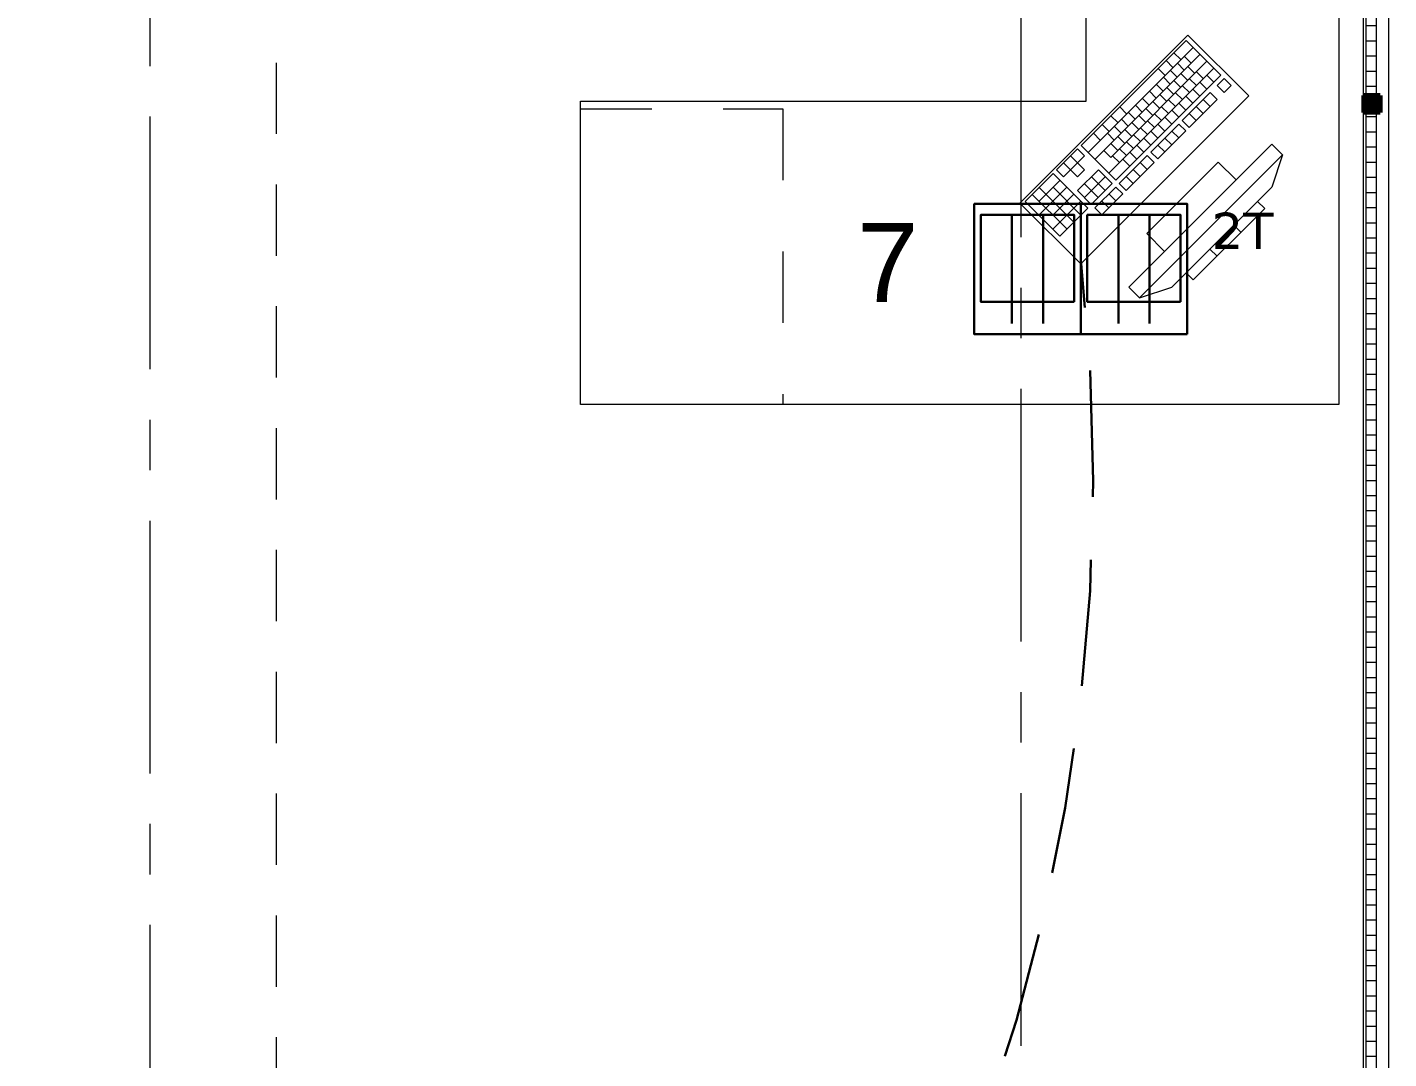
# Model space of a CAD drawing. Header units: inches. Extents: x -19 to 5698, y -728 to 92.
# Drawn here: x 314.577 to 317.27, y 36.085 to 38.127 of the extents above; entities that cross this region are included whole.
import ezdxf

# ---------------------------------------------------------------- set-up
doc = ezdxf.new("R2010")
doc.units = ezdxf.units.IN
doc.header["$MEASUREMENT"] = 0
doc.set_wipeout_variables(frame=1)
for name, pattern in [('HIDDEN', [0.375, 0.25, -0.125]), ('Hidden Line', [0.195611, 0.141111, -0.0545]), ('Punto & Raya', [0.65, 0.5, -0.075, 0, -0.075]), ('Rayas', [0.282222, 0.141111, -0.141111]), ('Wipeout_Contour', [1, 0, -1])]:
    doc.linetypes.add(name, pattern=pattern)
doc.layers.get('0').update_dxf_attribs({"color": 61})
doc.layers.add('00 conduct tomacorr', color=120, linetype='HIDDEN', lineweight=30)
doc.layers.add('00 IE LUZ EMERGENCIA', color=253, linetype='Continuous', lineweight=0)
for name, color, linetype in [('02 _ ARQ _ ALB _ Ejes Generales', 251, 'Continuous'), ('02 _ ARQ _ ZON _ Espacio.3D', 7, 'Continuous'), ('08 _ STR _ EXT _ 09 Vigas', 251, 'Continuous'), ('Acabado - Muros', 7, 'Continuous'), ('Interior - Mobiliario', 7, 'Continuous'), ('Marcador - Secciones', 7, 'Continuous')]:
    doc.layers.add(name, color=color, linetype=linetype)
doc.styles.add('Annotative', font='arial.ttf')
pattern_1 = [(0, (277.50006, 1e-08), (0, 0.030000001), [])]

# ---------------------------------------------------------------- blocks, each defined once
blk = doc.blocks.new('CAJA POP UP 6 MODULOS')
at = {"layer": '00 conduct tomacorr', "linetype": 'Continuous'}
for p, q in [((-0.095, -0.165), (-0.095, -0.0151)), ((-0.052, -0.165), (-0.052, -0.0151)), ((0.052, -0.165), (0.052, -0.0151)), ((0.095, -0.165), (0.095, -0.0151)), ((0, -0.165), (0, -0.18))]:
    blk.add_line(p, q, dxfattribs=at)
for points in [[(-0.147, 0), (0.147, 0), (0.147, -0.18), (-0.147, -0.18)], [(0, 0), (0.147, 0), (0.147, -0.18), (0, -0.18)]]:
    blk.add_lwpolyline(points, close=True, dxfattribs=at)
for points in [[(-0.138, -0.045), (-0.009, -0.045), (-0.009, -0.165), (-0.138, -0.165), (-0.138, -0.045)], [(0.009, -0.045), (0.138, -0.045), (0.138, -0.165), (0.009, -0.165), (0.009, -0.045)]]:
    blk.add_lwpolyline(points, dxfattribs=at)
at = {"color": 1, "insert": (-0.1807, -0.168), "char_height": 0.05, "attachment_point": 1, "rotation": 180}
blk.add_mtext_dynamic_manual_height_columns('{\\fVerdana|b0|i0|c0|p34;2T}', width=0.000481, gutter_width=0.1561, heights=[0], dxfattribs=at)

msp = doc.modelspace()

# ---------------------------------------------------------------- linework, layer by layer
at = {"layer": '00 conduct tomacorr'}
msp.add_arc((312.8448, 37.2305, -0.0007), 3.8406, 314.7477, 6.5191, dxfattribs=at)
at = {"layer": '02 _ ARQ _ ALB _ Ejes Generales', "color": 251, "linetype": 'Punto & Raya', "lineweight": 13, "true_color": 0x636466}
msp.add_line((314.82, 3.05), (314.82, 44.9), dxfattribs=at)
at = {"layer": '02 _ ARQ _ ZON _ Espacio.3D', "color": 254, "linetype": 'Continuous', "lineweight": 0, "flags": 128}
msp.add_lwpolyline([(314.57, 30.6), (315.07, 30.6), (315.0697, 29.75), (317.22, 29.75), (317.22, 39.75), (315.8048, 39.75), (315.8037, 39.4), (315.07, 39.4), (315.07, 39), (314.57, 39)], dxfattribs=at)
at = {"layer": '08 _ STR _ EXT _ 09 Vigas', "color": 251, "linetype": 'Hidden Line', "lineweight": 13, "true_color": 0x636466}
msp.add_line((315.07, 30.2), (315.07, 39.4), dxfattribs=at)
at = {"layer": 'Interior - Mobiliario', "color": 175, "linetype": 'Continuous', "lineweight": 13}
for p, q in [((316.8692, 38.1007), (316.6615, 37.893)), ((316.8829, 38.087), (316.6752, 37.8792)), ((316.9378, 38.0321), (316.8692, 38.1007)), ((316.8966, 38.0732), (316.6889, 37.8655)), ((316.9103, 38.0595), (316.7199, 37.8691)), ((316.8294, 38.0609), (316.8431, 38.0471)), ((316.845, 38.0764), (316.8587, 38.0627)), ((316.8656, 38.0696), (316.8793, 38.0559)), ((316.9241, 38.0458), (316.7163, 37.8381)), ((316.7301, 37.8244), (316.9378, 38.0321)), ((316.8138, 38.0453), (316.8275, 38.0316)), ((316.8379, 38.042), (316.8516, 38.0282)), ((316.8518, 38.0558), (316.8655, 38.0421)), ((316.8586, 38.0352), (316.8723, 38.0215)), ((316.8724, 38.049), (316.8861, 38.0353)), ((316.8896, 38.0388), (316.9033, 38.025)), ((316.9102, 38.032), (316.9239, 38.0183)), ((316.8102, 38.0143), (316.8239, 38.0005)), ((316.8241, 38.0281), (316.8378, 38.0144)), ((316.8309, 38.0075), (316.8446, 37.9938)), ((316.8447, 38.0213), (316.8584, 38.0076)), ((316.8619, 38.0111), (316.8756, 37.9974)), ((316.8757, 38.0249), (316.8894, 38.0112)), ((316.8825, 38.0043), (316.8962, 37.9906)), ((316.8964, 38.0181), (316.9101, 38.0044)), ((316.9446, 38.0252), (316.9308, 38.0114)), ((316.9308, 38.0114), (316.9445, 37.9977)), ((316.9445, 37.9977), (316.9583, 38.0115)), ((316.9583, 38.0115), (316.9446, 38.0252)), ((316.7825, 37.9866), (316.7962, 37.9729)), ((316.7964, 38.0004), (316.8101, 37.9867)), ((316.8032, 37.9798), (316.8169, 37.9661)), ((316.817, 37.9936), (316.8307, 37.9799)), ((316.8342, 37.9834), (316.8479, 37.9697)), ((316.848, 37.9972), (316.8617, 37.9835)), ((316.8548, 37.9766), (316.8685, 37.9629)), ((316.9169, 37.9976), (316.8615, 37.9422)), ((316.8687, 37.9904), (316.8824, 37.9767)), ((316.8753, 37.9284), (316.9307, 37.9838)), ((316.9031, 37.9837), (316.9168, 37.97)), ((316.9307, 37.9838), (316.9169, 37.9976)), ((316.7203, 37.9518), (316.7341, 37.9381)), ((316.7377, 37.9691), (316.7514, 37.9554)), ((316.7548, 37.9589), (316.7685, 37.9452)), ((316.7687, 37.9727), (316.7824, 37.959)), ((316.7755, 37.9521), (316.7892, 37.9384)), ((316.7893, 37.9659), (316.803, 37.9522)), ((316.8065, 37.9557), (316.8202, 37.942)), ((316.8203, 37.9695), (316.8341, 37.9558)), ((316.841, 37.9627), (316.8547, 37.949)), ((316.8754, 37.956), (316.8891, 37.9423)), ((316.8892, 37.9699), (316.903, 37.9561)), ((316.703, 37.9345), (316.7168, 37.9208)), ((316.7271, 37.9312), (316.7408, 37.9175)), ((316.741, 37.945), (316.7547, 37.9313)), ((316.7478, 37.9244), (316.7615, 37.9107)), ((316.7616, 37.9382), (316.7753, 37.9245)), ((316.7788, 37.928), (316.7925, 37.9143)), ((316.7926, 37.9418), (316.8064, 37.9281)), ((316.8546, 37.9352), (316.7992, 37.8798)), ((316.8133, 37.935), (316.827, 37.9213)), ((316.8271, 37.9489), (316.8408, 37.9352)), ((316.8683, 37.9215), (316.8546, 37.9352)), ((316.8615, 37.9422), (316.8753, 37.9284)), ((316.6857, 37.9172), (316.6994, 37.9035)), ((316.7133, 37.9173), (316.727, 37.9036)), ((316.7201, 37.8967), (316.7338, 37.883)), ((316.7339, 37.9105), (316.7476, 37.8968)), ((316.7511, 37.9003), (316.7648, 37.8866)), ((317.0389, 37.8954), (316.756, 37.6125)), ((316.7649, 37.9141), (316.7787, 37.9004)), ((316.7856, 37.9073), (316.7993, 37.8936)), ((316.7994, 37.9212), (316.8131, 37.9075)), ((316.8129, 37.8661), (316.8683, 37.9215)), ((316.8269, 37.9075), (316.8406, 37.8938)), ((316.8408, 37.9214), (316.8545, 37.9077)), ((317.0601, 37.8741), (317.0389, 37.8954)), ((316.6546, 37.886), (316.613, 37.8445)), ((316.6407, 37.8722), (316.6544, 37.8585)), ((316.6544, 37.8585), (316.6683, 37.8723)), ((316.6683, 37.8723), (316.6546, 37.886)), ((316.6615, 37.893), (316.7301, 37.8244)), ((316.7062, 37.8828), (316.7199, 37.8691)), ((316.7234, 37.8726), (316.7371, 37.8589)), ((316.7923, 37.8729), (316.7369, 37.8175)), ((316.7373, 37.8864), (316.751, 37.8727)), ((316.7579, 37.8796), (316.7716, 37.8659)), ((316.7717, 37.8935), (316.7855, 37.8798)), ((316.7772, 37.5913), (317.0601, 37.8741)), ((316.806, 37.8592), (316.7923, 37.8729)), ((316.7992, 37.8798), (316.8129, 37.8661)), ((316.8131, 37.8937), (316.8268, 37.88)), ((317.0601, 37.8741), (317.0389, 37.8105)), ((316.613, 37.8445), (316.6267, 37.8308)), ((316.6267, 37.8308), (316.6406, 37.8446)), ((316.6269, 37.8583), (316.6406, 37.8446)), ((316.6544, 37.8585), (316.6406, 37.8446)), ((316.6406, 37.8446), (316.6543, 37.8309)), ((316.6957, 37.8449), (316.6542, 37.8034)), ((316.6543, 37.8309), (316.6682, 37.8448)), ((316.6682, 37.8448), (316.6544, 37.8585)), ((316.7231, 37.8175), (316.6957, 37.8449)), ((316.744, 37.8658), (316.7578, 37.8521)), ((316.7506, 37.8038), (316.806, 37.8592)), ((316.7646, 37.8452), (316.7783, 37.8315)), ((316.7785, 37.8591), (316.7922, 37.8454)), ((316.9328, 37.86), (316.7914, 37.7186)), ((316.9682, 37.8246), (316.9328, 37.86)), ((316.6061, 37.8376), (316.5507, 37.7822)), ((316.6198, 37.8239), (316.5783, 37.7823)), ((316.6747, 37.769), (316.6061, 37.8376)), ((316.7094, 37.8312), (316.6679, 37.7896)), ((316.668, 37.8172), (316.6954, 37.7898)), ((316.6816, 37.7759), (316.7231, 37.8175)), ((316.6819, 37.831), (316.7093, 37.8036)), ((316.7369, 37.8175), (316.7506, 37.8038)), ((316.7508, 37.8314), (316.7645, 37.8177)), ((316.8267, 37.6832), (316.9682, 37.8246)), ((316.5646, 37.796), (316.6331, 37.7275)), ((316.6335, 37.8101), (316.5781, 37.7548)), ((316.5784, 37.8099), (316.647, 37.7413)), ((316.6472, 37.7964), (316.6057, 37.7549)), ((316.606, 37.81), (316.6608, 37.7552)), ((316.6542, 37.8034), (316.6816, 37.7759)), ((316.73, 37.8106), (316.6885, 37.7691)), ((316.7022, 37.7554), (316.7437, 37.7969)), ((316.7161, 37.7968), (316.7299, 37.7831)), ((316.7437, 37.7969), (316.73, 37.8106)), ((317.0389, 37.8105), (316.8409, 37.6125)), ((316.5507, 37.7822), (316.6193, 37.7136)), ((316.661, 37.7827), (316.6056, 37.7273)), ((316.6193, 37.7136), (316.6747, 37.769)), ((316.6885, 37.7691), (316.7022, 37.7554)), ((316.7023, 37.7829), (316.716, 37.7692)), ((317.0106, 37.7822), (316.8692, 37.6408)), ((316.8833, 37.6267), (317.0247, 37.7681)), ((317.0247, 37.7681), (317.0106, 37.7822)), ((316.9634, 37.7351), (316.9776, 37.7209)), ((316.7914, 37.7186), (316.8267, 37.6832)), ((316.9163, 37.6879), (316.9304, 37.6738)), ((316.8692, 37.6408), (316.8833, 37.6267)), ((316.756, 37.6125), (316.7772, 37.5913)), ((316.7772, 37.5913), (316.8409, 37.6125))]:
    msp.add_line(p, q, dxfattribs=at)
at = {"layer": 'Interior - Mobiliario', "color": 175, "linetype": 'Rayas', "lineweight": 13}
for p, q in [((315.6712, 37.9652), (316.0712, 37.9652)), ((316.0712, 37.9652), (316.0712, 37.3802))]:
    msp.add_line(p, q, dxfattribs=at)
at = {"layer": 'Interior - Mobiliario', "color": 175, "linetype": 'Continuous', "lineweight": 13, "flags": 128}
for points in [[(317.1712, 37.3802), (315.6712, 37.3802), (315.6712, 37.9802), (316.6712, 37.9802), (316.6712, 38.6802), (317.1712, 38.6802)], [(316.9929, 37.9908), (316.8727, 38.111), (316.5404, 37.7787), (316.6606, 37.6585)]]:
    msp.add_lwpolyline(points, close=True, dxfattribs=at)
at = {"layer": 'Marcador - Secciones', "color": 251, "linetype": 'Punto & Raya', "lineweight": 13, "true_color": 0x636466}
msp.add_line((316.5425, 46.2111), (316.5425, 0.8878), dxfattribs=at)

# ---------------------------------------------------------------- block references
at = {"layer": '00 conduct tomacorr', "xscale": 1.432830642179531, "yscale": 1.432830642179531, "zscale": 1.432830642179531, "rotation": 179.9999999999999}
msp.add_blockref('CAJA POP UP 6 MODULOS', (316.6606, 37.5191, -0.0007), dxfattribs=at)

# ---------------------------------------------------------------- texts
at = {"layer": '00 IE LUZ EMERGENCIA', "style": 'Annotative'}
msp.add_attdef('7', (316.2183, 37.5833, -0.0007), '', height=0.1562, dxfattribs=at)

# ---------------------------------------------------------------- next in the draw order: wipeouts: each hides what was drawn before it
at = {"color": 254, "linetype": 'Wipeout_Contour', "lineweight": 0, "ltscale": 14713.035974}
msp.add_wipeout([(317.27, 39.8), (317.22, 39.8), (317.22, 37.9914), (317.253, 37.9914), (317.253, 37.9749), (317.27, 37.9749)], dxfattribs=at).dxf.layer = 'Acabado - Muros'

# ---------------------------------------------------------------- next in the draw order: linework, layer by layer
at = {"layer": 'Acabado - Muros', "color": 251, "linetype": 'Continuous', "lineweight": 13, "flags": 128}
msp.add_lwpolyline([(317.22, 37.9914), (317.22, 39.8)], dxfattribs=at)

# ---------------------------------------------------------------- next in the draw order: wipeouts: each hides what was drawn before it
at = {"color": 254, "linetype": 'Wipeout_Contour', "lineweight": 0, "ltscale": 14712.942879}
msp.add_wipeout([(317.22, 37.9584), (317.22, 35.8249), (317.27, 35.8249), (317.27, 37.9749), (317.253, 37.9749), (317.253, 37.9584)], dxfattribs=at).dxf.layer = 'Acabado - Muros'

# ---------------------------------------------------------------- next in the draw order: linework, layer by layer
at = {"layer": 'Acabado - Muros', "color": 251, "linetype": 'Continuous', "lineweight": 13, "flags": 128}
for points in [[(317.27, 35.8249), (317.27, 37.9749), (317.27, 39.8)], [(317.22, 35.8249), (317.22, 37.9584)]]:
    msp.add_lwpolyline(points, dxfattribs=at)

# ---------------------------------------------------------------- next in the draw order: wipeouts: each hides what was drawn before it
at = {"color": 254, "linetype": 'Wipeout_Contour', "lineweight": 0, "ltscale": 9808.882926}
msp.add_wipeout([(317.225, 39.8), (317.225, 37.9914), (317.245, 37.9914), (317.245, 39.8)], dxfattribs=at).dxf.layer = 'Acabado - Muros'

# ---------------------------------------------------------------- next in the draw order: hatches: boundary and pattern name
at = {"layer": 'Acabado - Muros', "linetype": 'Continuous', "lineweight": 0}
h = msp.add_hatch(dxfattribs=at)
h.set_pattern_fill('CONTRACHAPADO_0002', color=254, style=0, pattern_type=2)
h.set_pattern_definition(pattern_1)
h.paths.add_polyline_path([(317.225, 39.8), (317.225, 37.9914), (317.245, 37.9914), (317.245, 39.8)])

# ---------------------------------------------------------------- next in the draw order: linework, layer by layer
at = {"layer": 'Acabado - Muros', "color": 7, "linetype": 'Continuous', "lineweight": 60}
msp.add_line((317.253, 37.9914), (317.22, 37.9914), dxfattribs=at)
at = {"layer": 'Acabado - Muros', "color": 7, "linetype": 'Continuous', "lineweight": 13, "flags": 128}
msp.add_lwpolyline([(317.225, 39.8), (317.245, 39.8), (317.245, 37.9914), (317.225, 37.9914)], close=True, dxfattribs=at)

# ---------------------------------------------------------------- next in the draw order: wipeouts: each hides what was drawn before it
at = {"color": 254, "linetype": 'Wipeout_Contour', "lineweight": 0, "ltscale": 9808.759314}
msp.add_wipeout([(317.225, 37.9584), (317.225, 35.8249), (317.245, 35.8249), (317.245, 37.9584)], dxfattribs=at).dxf.layer = 'Acabado - Muros'

# ---------------------------------------------------------------- next in the draw order: hatches: boundary and pattern name
at = {"layer": 'Acabado - Muros', "linetype": 'Continuous', "lineweight": 0}
msp.add_hatch(color=254, dxfattribs=at).paths.add_polyline_path([(317.253, 37.9914), (317.22, 37.9914), (317.22, 37.9584), (317.253, 37.9584)])
h = msp.add_hatch(dxfattribs=at)
h.set_pattern_fill('CONTRACHAPADO_0002', color=254, style=0, pattern_type=2)
h.set_pattern_definition(pattern_1)
h.paths.add_polyline_path([(317.225, 37.9584), (317.225, 35.8249), (317.245, 35.8249), (317.245, 37.9584)])

# ---------------------------------------------------------------- next in the draw order: linework, layer by layer
at = {"layer": 'Acabado - Muros', "color": 7, "linetype": 'Continuous', "lineweight": 60}
for p, q in [((317.22, 37.9914), (317.22, 37.9584)), ((317.253, 37.9914), (317.253, 37.9584)), ((317.253, 37.9584), (317.22, 37.9584))]:
    msp.add_line(p, q, dxfattribs=at)
at = {"layer": 'Acabado - Muros', "color": 7, "linetype": 'Continuous', "lineweight": 13, "flags": 128}
msp.add_lwpolyline([(317.225, 37.9584), (317.245, 37.9584), (317.245, 35.8249), (317.225, 35.8249)], close=True, dxfattribs=at)

doc.saveas('drawing.dxf')
